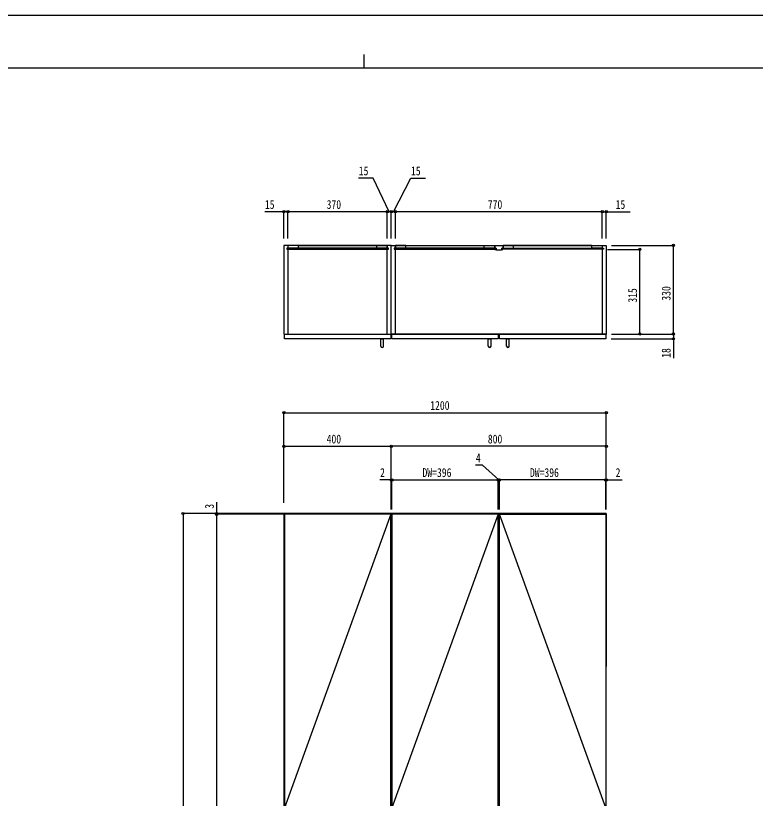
# Model space of a CAD drawing. Units: millimetres, scale not verified. Extents: x -4205 to 4205, y -2970 to 2970.
# Drawn here: x -1301 to 1452, y 57 to 2970 of the extents above; entities that cross this region are included whole.
import ezdxf
from ezdxf.enums import TextEntityAlignment as Align

# ---------------------------------------------------------------- set-up
doc = ezdxf.new("R2010")
doc.units = ezdxf.units.MM
doc.header["$LTSCALE"] = 20
for name, color, linetype in [('0-3_YKK_12', 2, 'Continuous'), ('0-4_YKK_13', 4, 'Continuous'), ('0-5_YKK_D', 6, 'Continuous'), ('0-6_YKK_ZWAK', 7, 'Continuous')]:
    doc.layers.add(name, color=color, linetype=linetype)
doc.styles.add('ＭＳ ゴシック', font='')
doc.styles.get('ＭＳ ゴシック').set_extended_font_data('MS Gothic')

msp = doc.modelspace()

# ---------------------------------------------------------------- linework, layer by layer
at = {"layer": '0-3_YKK_12'}
for p, q in [((-287.98, 2115), (-287.98, 2104.5)), ((-287.98, 2100.5), (-287.98, 1785)), ((-248.48, 2115), (42.52, 2115)), ((82.02, 2104.5), (82.02, 2115)), ((82.02, 1785), (82.02, 2100.5)), ((112.02, 2104.5), (112.02, 2115)), ((112.02, 1785), (112.02, 2100.5)), ((151.02, 2115), (442.02, 2115)), ((482.02, 2115), (512.02, 2115)), ((482.02, 2115), (482.02, 2105)), ((482.02, 2105), (487.52, 2105)), ((482.02, 2100), (487.52, 2100)), ((482.02, 2100), (482.02, 2099)), ((482.02, 2099), (487.52, 2098)), ((487.52, 2105), (487.52, 2100)), ((487.52, 2098), (506.52, 2098)), ((506.52, 2105), (512.02, 2105)), ((506.52, 2105), (506.52, 2100)), ((506.52, 2100), (512.02, 2100)), ((506.52, 2098), (512.02, 2099)), ((512.02, 2115), (512.02, 2105)), ((512.02, 2100), (512.02, 2099)), ((843.02, 2115), (552.02, 2115)), ((882.02, 2115), (882.02, 2104.5)), ((882.02, 2100.5), (882.02, 1785)), ((97.02, 1117), (97.02, 547)), ((897.02, 1117), (897.02, 547)), ((97.02, 547), (99.03, 547))]:
    msp.add_line(p, q, dxfattribs=at)
for points in [[(-302.98, 1785), (97.02, 1785), (97.02, 2115), (-302.98, 2115)], [(-292.48, 2100.5), (86.52, 2100.5), (86.52, 2104.5), (-292.48, 2104.5)], [(-287.98, 2104.5), (-248.98, 2104.5), (-248.98, 2115), (-287.98, 2115)], [(82.02, 2104.5), (43.02, 2104.5), (43.02, 2115), (82.02, 2115)], [(897.02, 1785), (97.02, 1785), (97.02, 2115), (897.02, 2115)], [(107.02, 2100.5), (486.02, 2100.5), (486.02, 2104.5), (107.02, 2104.5)], [(112.02, 2104.5), (151.02, 2104.5), (151.02, 2115), (112.02, 2115)], [(481.02, 2104.5), (442.02, 2104.5), (442.02, 2115), (481.02, 2115)], [(887.02, 2100.5), (508.02, 2100.5), (508.02, 2104.5), (887.02, 2104.5)], [(513.02, 2104.5), (552.02, 2104.5), (552.02, 2115), (513.02, 2115)], [(882.02, 2104.5), (843.02, 2104.5), (843.02, 2115), (882.02, 2115)], [(95.02, 1767), (-300.98, 1767), (-300.98, 1785), (95.02, 1785)], [(495.02, 1767), (99.02, 1767), (99.02, 1785), (495.02, 1785)], [(895.02, 1767), (499.02, 1767), (499.02, 1785), (895.02, 1785)], [(-302.98, -1073), (97.02, -1073), (97.02, 1117), (-302.98, 1117)], [(-300.98, -1070), (95.02, -1070), (95.02, 1114), (-300.98, 1114)], [(97.02, -1073), (897.02, -1073), (897.02, 1117), (97.02, 1117)], [(99.02, -1070), (495.02, -1070), (495.02, 1114), (99.02, 1114)], [(895.02, -1070), (499.02, -1070), (499.02, 1114), (895.02, 1114)]]:
    msp.add_lwpolyline(points, close=True, dxfattribs=at)
for points in [[(95.02, 1114), (-300.98, 22), (95.02, -1070)], [(495.02, 1114), (99.02, 22), (495.02, -1070)], [(499.02, -1070), (895.02, 22), (499.02, 1114)]]:
    msp.add_lwpolyline(points, dxfattribs=at)
at = {"layer": '0-4_YKK_13'}
for p, q in [((58.02, 1767), (68.02, 1767)), ((58.02, 1739.34), (58.02, 1767)), ((68.02, 1739.34), (68.02, 1767)), ((458.02, 1767), (468.02, 1767)), ((458.02, 1739.34), (458.02, 1767)), ((468.02, 1739.34), (468.02, 1767)), ((526.02, 1767), (536.02, 1767)), ((526.02, 1739.34), (526.02, 1767)), ((536.02, 1739.34), (536.02, 1767))]:
    msp.add_line(p, q, dxfattribs=at)
for centre in [(63.02, 1740.05), (463.02, 1740.05), (531.02, 1740.05)]:
    msp.add_arc(centre, 5.05, 188.0693, 351.9307, dxfattribs=at)
at = {"layer": '0-5_YKK_D'}
for p, q in [((-302.98, 2141.1), (-302.98, 2241)), ((-287.98, 2141.1), (-287.98, 2241)), ((-287.98, 2141.1), (-287.98, 2241)), ((82.02, 2240), (-287.98, 2240)), ((82.02, 2141.1), (82.02, 2241)), ((82.02, 2141.1), (82.02, 2241)), ((97.02, 2240), (82.02, 2240)), ((97.02, 2141.1), (97.02, 2241)), ((97.02, 2141.1), (97.02, 2241)), ((112.02, 2240), (97.02, 2240)), ((112.02, 2141.1), (112.02, 2241)), ((112.02, 2141.1), (112.02, 2241)), ((882.02, 2240), (112.02, 2240)), ((882.02, 2141.1), (882.02, 2241)), ((882.02, 2141.1), (882.02, 2241)), ((897.02, 2141.1), (897.02, 2241)), ((902.02, 2100), (1023.02, 2100)), ((917.02, 2115), (1148.02, 2115)), ((1022.02, 1785), (1022.02, 2100)), ((1147.02, 1785), (1147.02, 2115)), ((917.02, 1785), (1148.02, 1785)), ((917.02, 1785), (1148.02, 1785)), ((917.02, 1785), (1023.02, 1785)), ((915.02, 1767), (1148.02, 1767)), ((-302.98, 1157.23), (-302.98, 1493)), ((-302.98, 1492), (897.02, 1492)), ((897.02, 1138), (897.02, 1493)), ((-302.98, 1157.23), (-302.98, 1368)), ((-302.98, 1367), (97.02, 1367)), ((97.02, 1157.23), (97.02, 1368)), ((97.02, 1157.23), (97.02, 1368)), ((897.02, 1367), (97.02, 1367)), ((897.02, 1138), (897.02, 1368)), ((97.02, 1132), (97.02, 1243)), ((99.02, 1132), (99.02, 1243)), ((99.02, 1132), (99.02, 1243)), ((99.02, 1242), (495.02, 1242)), ((495.02, 1132), (495.02, 1243)), ((495.02, 1132), (495.02, 1243)), ((499.02, 1242), (495.02, 1242)), ((499.02, 1132), (499.02, 1243)), ((499.02, 1132), (499.02, 1243)), ((895.02, 1242), (499.02, 1242)), ((895.02, 1132), (895.02, 1243)), ((895.02, 1132), (895.02, 1243)), ((897.02, 1132), (897.02, 1243)), ((-320.67, 1117), (-678.98, 1117)), ((-677.98, 1117), (-677.98, -1073)), ((-303.98, 1117), (-553.98, 1117)), ((-320.67, 1114), (-553.98, 1114)), ((-301.98, 1114), (-553.98, 1114)), ((-552.98, -1070), (-552.98, 1114))]:
    msp.add_line(p, q, dxfattribs=at)
for points in [[(89.52, 2240), (29.48, 2365), (-24.92, 2365)], [(104.52, 2240), (169.41, 2365), (223.81, 2365)], [(-287.98, 2240), (-302.98, 2240), (-374.38, 2240)], [(882.02, 2240), (897.02, 2240), (985.42, 2240)], [(1147.02, 1785), (1147.02, 1767), (1147.02, 1695.6)], [(497.02, 1242), (436.5, 1297), (410.9, 1297)], [(99.02, 1242), (97.02, 1242), (54.42, 1242)], [(895.02, 1242), (897.02, 1242), (956.62, 1242)], [(-552.98, 1114), (-552.98, 1117), (-552.98, 1159.6)]]:
    msp.add_lwpolyline(points, dxfattribs=at)
for centre in [(-302.98, 2240), (-287.98, 2240), (-287.98, 2240), (82.02, 2240), (82.02, 2240), (97.02, 2240), (97.02, 2240), (112.02, 2240), (112.02, 2240), (882.02, 2240), (882.02, 2240), (897.02, 2240), (1022.02, 2100), (1147.02, 2115), (1022.02, 1785), (1147.02, 1785), (1147.02, 1785), (1147.02, 1767), (-302.98, 1492), (897.02, 1492), (-302.98, 1367), (97.02, 1367), (97.02, 1367), (897.02, 1367), (97.02, 1242), (99.02, 1242), (99.02, 1242), (495.02, 1242), (495.02, 1242), (499.02, 1242), (499.02, 1242), (895.02, 1242), (895.02, 1242), (897.02, 1242), (-677.98, 1117), (-552.98, 1117), (-552.98, 1114), (-552.98, 1114)]:
    msp.add_circle(centre, 4.25, dxfattribs=at)
at = {"layer": '0-6_YKK_ZWAK'}
for p, q in [((-4.98, 2825), (-4.98, 2775)), ((3895.02, 2775), (-3904.98, 2775))]:
    msp.add_line(p, q, dxfattribs=at)
msp.add_lwpolyline([(-4205, -2970), (4205, -2970), (4205, 2970), (-4205, 2970)], close=True, dxfattribs=at)

# ---------------------------------------------------------------- texts
at = {"layer": '0-5_YKK_D', "style": 'ＭＳ ゴシック', "width": 0.8}
for s, p in [('15', (-24.12, 2365.8)), ('15', (170.21, 2365.8)), ('15', (-373.58, 2240.8)), ('370', (-143.78, 2240.8)), ('770', (456.22, 2240.8)), ('15', (931.82, 2240.8)), ('1200', (241.82, 1492.8)), ('400', (-143.78, 1367.8)), ('800', (456.22, 1367.8)), ('4', (411.7, 1297.8)), ('2', (55.22, 1242.8)), ('DW=396', (213.02, 1242.8)), ('DW=396', (613.02, 1242.8)), ('2', (931.82, 1242.8))]:
    msp.add_text(s, height=32.99, dxfattribs=at).set_placement(p, align=Align.BOTTOM_LEFT)
for s, p in [('315', (1021.22, 1901.7)), ('330', (1146.22, 1909.2)), ('18', (1146.22, 1696.4)), ('3', (-553.78, 1134.8))]:
    msp.add_text(s, height=32.99, rotation=90, dxfattribs=at).set_placement(p, align=Align.BOTTOM_LEFT)

doc.saveas('drawing.dxf')
